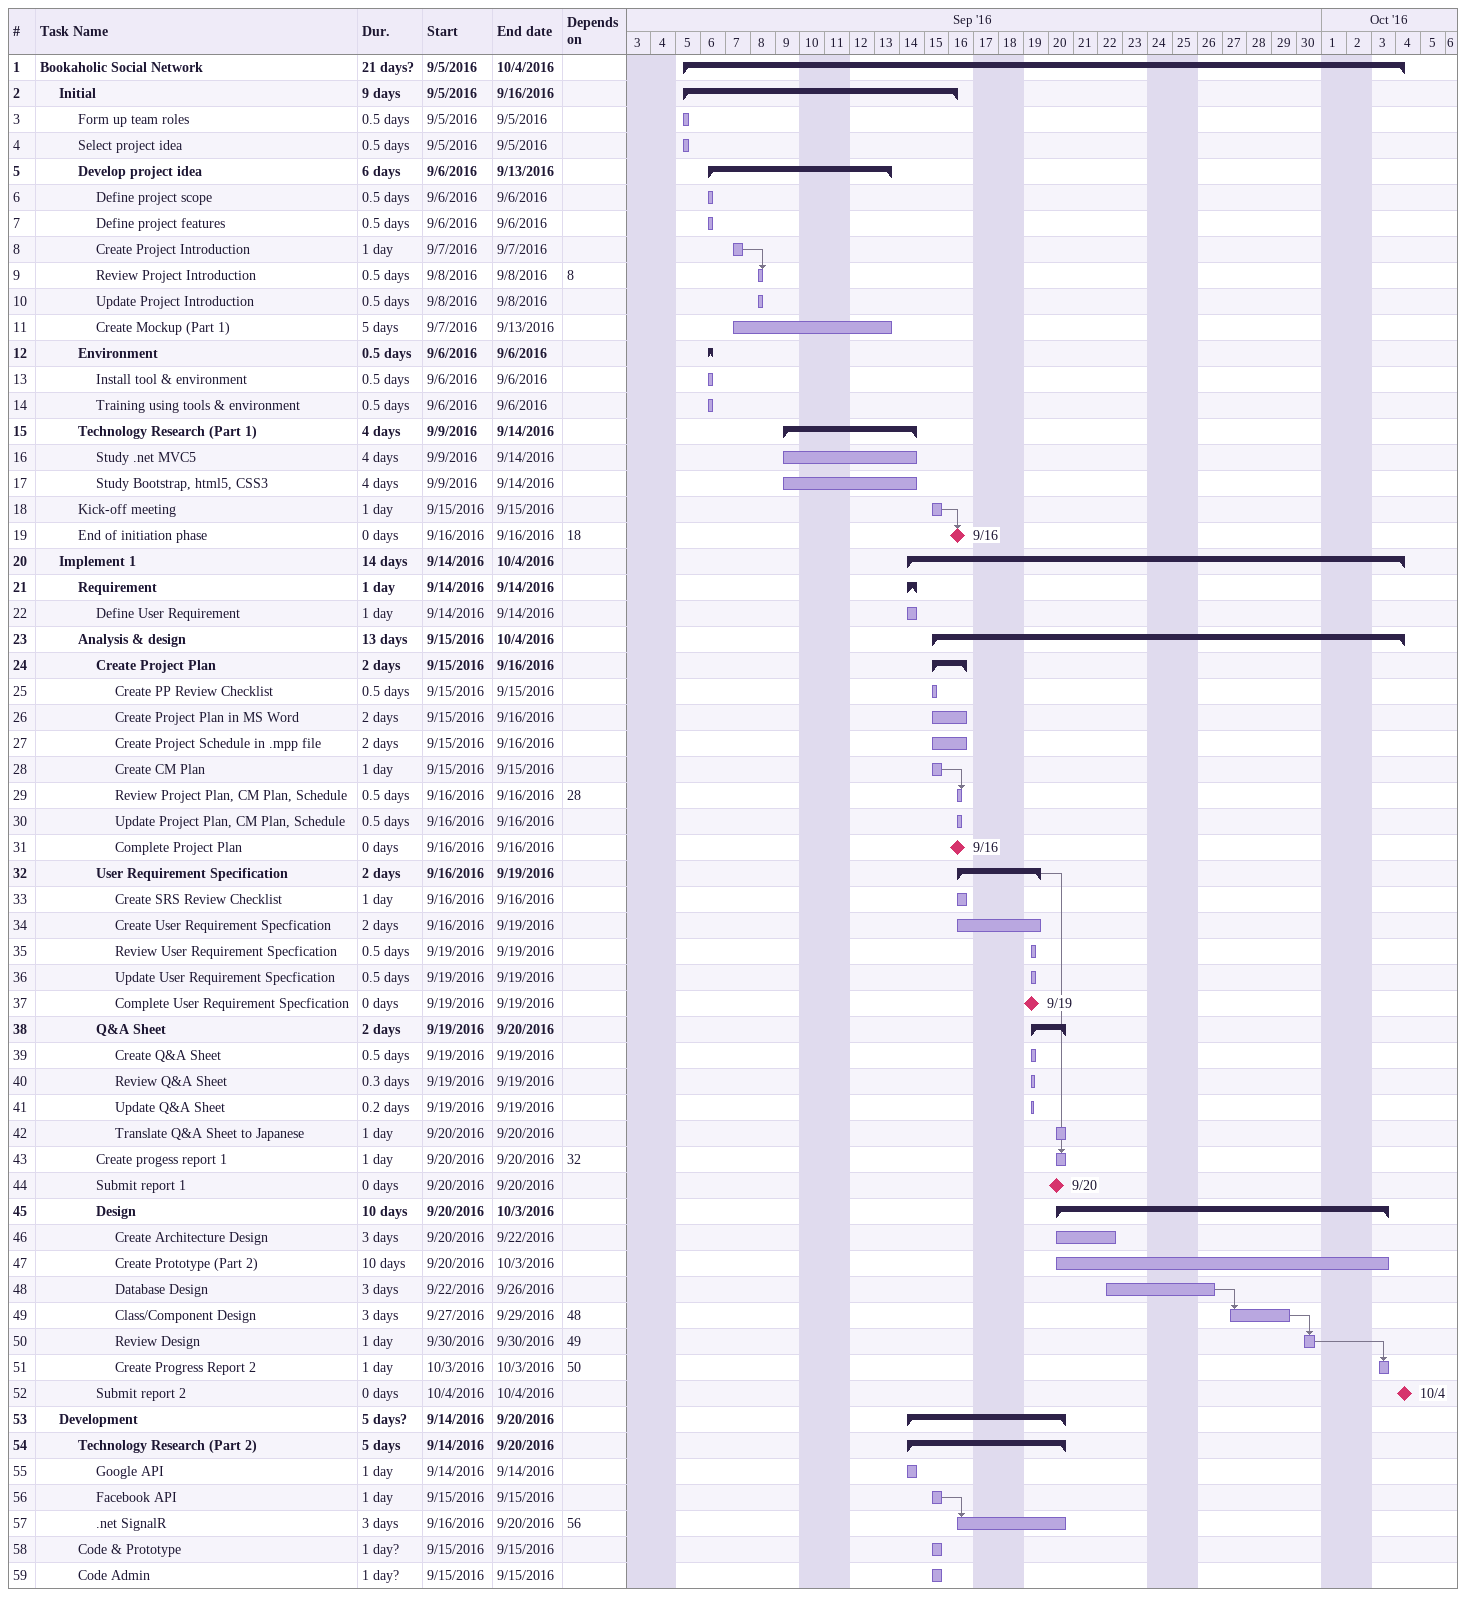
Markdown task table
| ID | Level | Task | Duration | Start | Finish | Predecessors |
|---|---|---|---|---|---|---|
| 1 | 1 | **Bookaholic Social Network** | 21d? | 2016-09-05 | 2016-10-04 |  |
| 2 | 2 | **Initial** | 9d | 2016-09-05 | 2016-09-16 |  |
| 3 | 3 | Form up team roles | 0.5d | 2016-09-05 | 2016-09-05 |  |
| 4 | 3 | Select project idea | 0.5d | 2016-09-05 | 2016-09-05 |  |
| 5 | 3 | **Develop project idea** | 6d | 2016-09-06 | 2016-09-13 |  |
| 6 | 4 | Define project scope | 0.5d | 2016-09-06 | 2016-09-06 |  |
| 7 | 4 | Define project features | 0.5d | 2016-09-06 | 2016-09-06 |  |
| 8 | 4 | Create Project Introduction | 1d | 2016-09-07 | 2016-09-07 |  |
| 9 | 4 | Review Project Introduction | 0.5d | 2016-09-08 | 2016-09-08 | 8 |
| 10 | 4 | Update Project Introduction | 0.5d | 2016-09-08 | 2016-09-08 |  |
| 11 | 4 | Create Mockup (Part 1) | 5d | 2016-09-07 | 2016-09-13 |  |
| 12 | 3 | **Environment** | 0.5d | 2016-09-06 | 2016-09-06 |  |
| 13 | 4 | Install tool & environment | 0.5d | 2016-09-06 | 2016-09-06 |  |
| 14 | 4 | Training using tools & environment | 0.5d | 2016-09-06 | 2016-09-06 |  |
| 15 | 3 | **Technology Research (Part 1)** | 4d | 2016-09-09 | 2016-09-14 |  |
| 16 | 4 | Study .net MVC5 | 4d | 2016-09-09 | 2016-09-14 |  |
| 17 | 4 | Study Bootstrap, html5, CSS3 | 4d | 2016-09-09 | 2016-09-14 |  |
| 18 | 3 | Kick-off meeting | 1d | 2016-09-15 | 2016-09-15 |  |
| 19 | 3 | End of initiation phase | 0d | 2016-09-16 | 2016-09-16 | 18 |
| 20 | 2 | **Implement 1** | 14d | 2016-09-14 | 2016-10-04 |  |
| 21 | 3 | **Requirement** | 1d | 2016-09-14 | 2016-09-14 |  |
| 22 | 4 | Define User Requirement | 1d | 2016-09-14 | 2016-09-14 |  |
| 23 | 3 | **Analysis & design** | 13d | 2016-09-15 | 2016-10-04 |  |
| 24 | 4 | **Create Project Plan** | 2d | 2016-09-15 | 2016-09-16 |  |
| 25 | 5 | Create PP Review Checklist | 0.5d | 2016-09-15 | 2016-09-15 |  |
| 26 | 5 | Create Project Plan in MS Word | 2d | 2016-09-15 | 2016-09-16 |  |
| 27 | 5 | Create Project Schedule in .mpp file | 2d | 2016-09-15 | 2016-09-16 |  |
| 28 | 5 | Create CM Plan | 1d | 2016-09-15 | 2016-09-15 |  |
| 29 | 5 | Review Project Plan, CM Plan, Schedule | 0.5d | 2016-09-16 | 2016-09-16 | 28 |
| 30 | 5 | Update Project Plan, CM Plan, Schedule | 0.5d | 2016-09-16 | 2016-09-16 |  |
| 31 | 5 | Complete Project Plan | 0d | 2016-09-16 | 2016-09-16 |  |
| 32 | 4 | **User Requirement Specification** | 2d | 2016-09-16 | 2016-09-19 |  |
| 33 | 5 | Create SRS Review Checklist | 1d | 2016-09-16 | 2016-09-16 |  |
| 34 | 5 | Create User Requirement Specfication | 2d | 2016-09-16 | 2016-09-19 |  |
| 35 | 5 | Review User Requirement Specfication | 0.5d | 2016-09-19 | 2016-09-19 |  |
| 36 | 5 | Update User Requirement Specfication | 0.5d | 2016-09-19 | 2016-09-19 |  |
| 37 | 5 | Complete User Requirement Specfication | 0d | 2016-09-19 | 2016-09-19 |  |
| 38 | 4 | **Q&A Sheet** | 2d | 2016-09-19 | 2016-09-20 |  |
| 39 | 5 | Create Q&A Sheet | 0.5d | 2016-09-19 | 2016-09-19 |  |
| 40 | 5 | Review Q&A Sheet | 0.3d | 2016-09-19 | 2016-09-19 |  |
| 41 | 5 | Update Q&A Sheet | 0.2d | 2016-09-19 | 2016-09-19 |  |
| 42 | 5 | Translate Q&A Sheet to Japanese | 1d | 2016-09-20 | 2016-09-20 |  |
| 43 | 4 | Create progess report 1 | 1d | 2016-09-20 | 2016-09-20 | 32 |
| 44 | 4 | Submit report 1 | 0d | 2016-09-20 | 2016-09-20 |  |
| 45 | 4 | **Design** | 10d | 2016-09-20 | 2016-10-03 |  |
| 46 | 5 | Create Architecture Design | 3d | 2016-09-20 | 2016-09-22 |  |
| 47 | 5 | Create Prototype (Part 2) | 10d | 2016-09-20 | 2016-10-03 |  |
| 48 | 5 | Database Design | 3d | 2016-09-22 | 2016-09-26 |  |
| 49 | 5 | Class/Component Design | 3d | 2016-09-27 | 2016-09-29 | 48 |
| 50 | 5 | Review Design | 1d | 2016-09-30 | 2016-09-30 | 49 |
| 51 | 5 | Create Progress Report 2 | 1d | 2016-10-03 | 2016-10-03 | 50 |
| 52 | 4 | Submit report 2 | 0d | 2016-10-04 | 2016-10-04 |  |
| 53 | 2 | **Development** | 5d? | 2016-09-14 | 2016-09-20 |  |
| 54 | 3 | **Technology Research (Part 2)** | 5d | 2016-09-14 | 2016-09-20 |  |
| 55 | 4 | Google API | 1d | 2016-09-14 | 2016-09-14 |  |
| 56 | 4 | Facebook API | 1d | 2016-09-15 | 2016-09-15 |  |
| 57 | 4 | .net SignalR | 3d | 2016-09-16 | 2016-09-20 | 56 |
| 58 | 3 | Code & Prototype | 1d? | 2016-09-15 | 2016-09-15 |  |
| 59 | 3 | Code Admin | 1d? | 2016-09-15 | 2016-09-15 |  |
